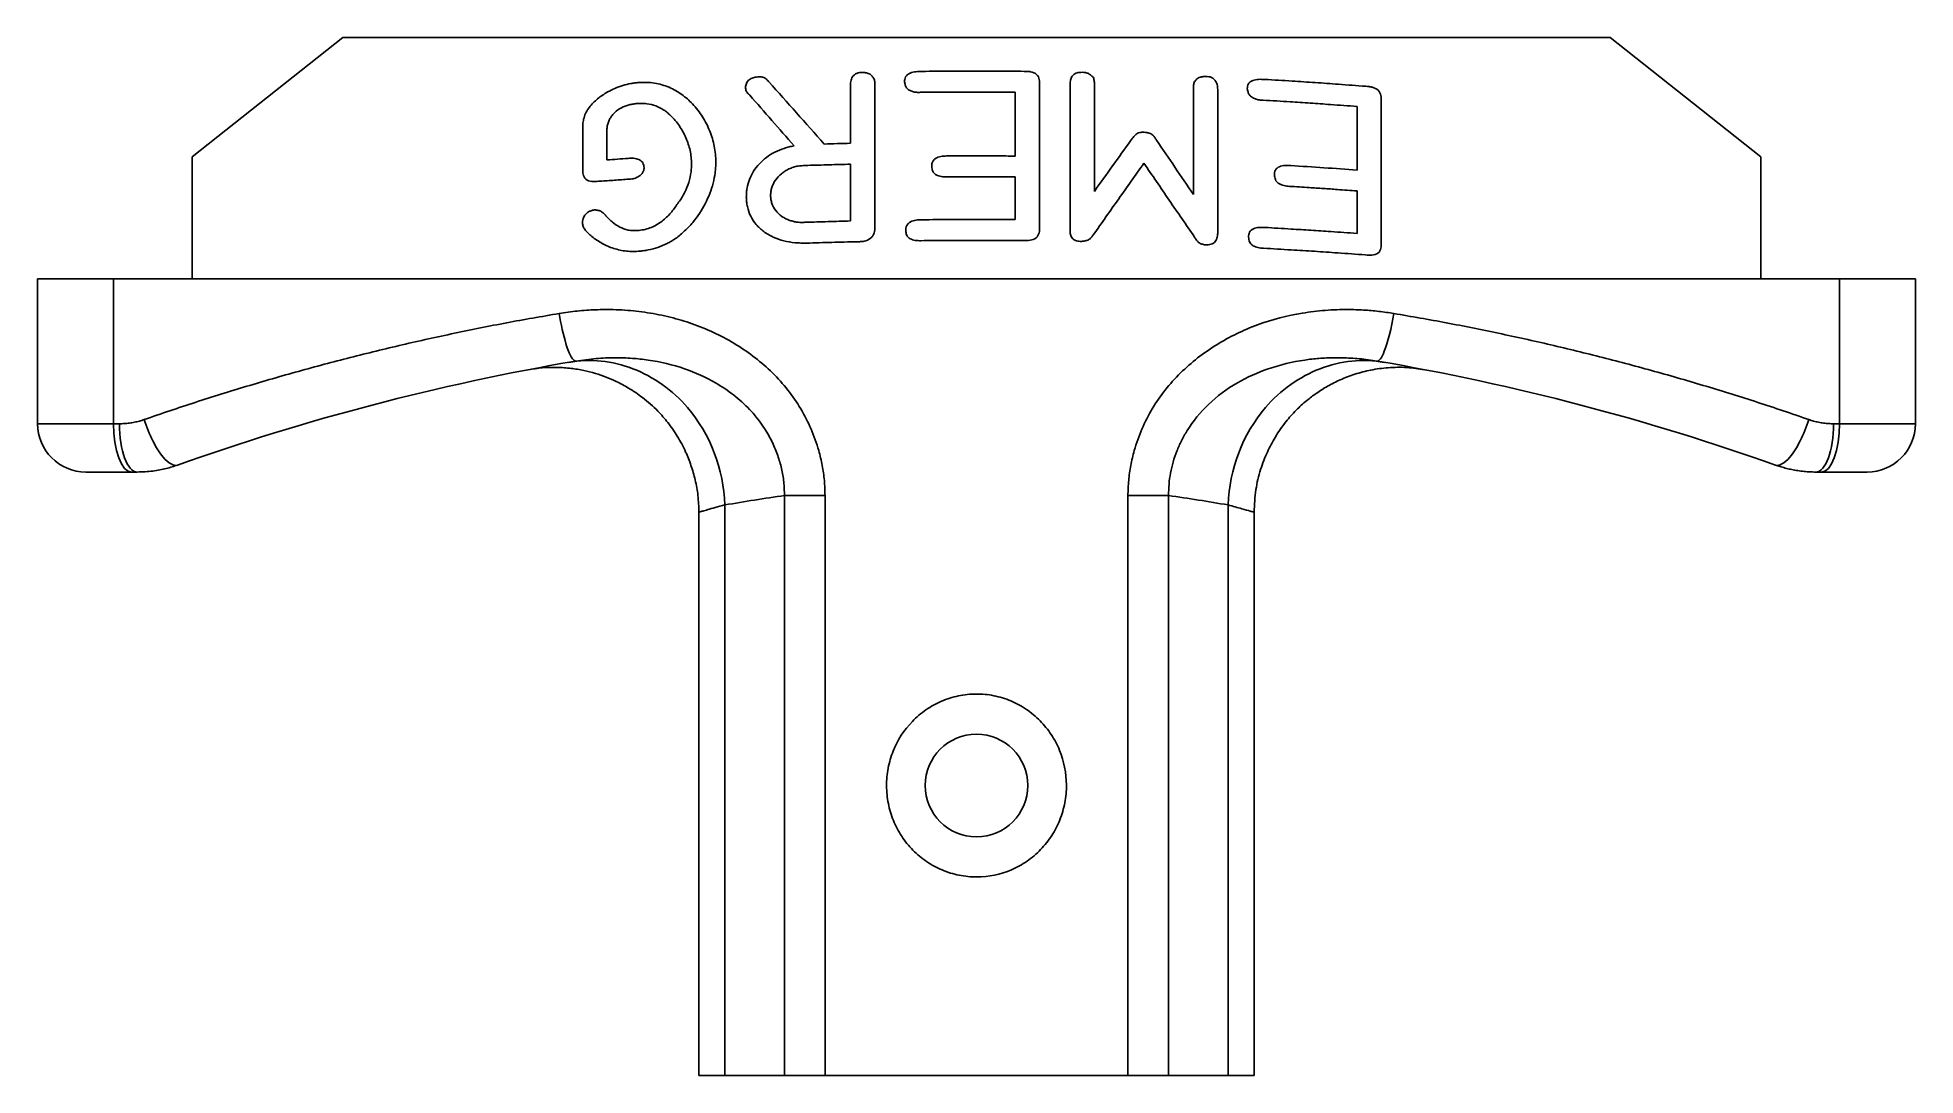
# Model space of a CAD drawing. Header units: inches. Extents: x -0.97 to 0.97, y 2.44 to 3.52.
import ezdxf

# ---------------------------------------------------------------- set-up
doc = ezdxf.new("R2010")
doc.units = ezdxf.units.IN
doc.header["$MEASUREMENT"] = 0

msp = doc.modelspace()

# ---------------------------------------------------------------- linework, layer by layer
at = {"color": 7, "linetype": 'Continuous', "lineweight": 25}
for p, q in [((-0.6562, 3.52), (-0.8125, 3.3965)), ((0.6562, 3.52), (-0.6562, 3.52)), ((0.8125, 3.3965), (0.6562, 3.52)), ((-0.1054, 3.4689), (-0.1054, 3.3241)), ((0.0652, 3.4705), (0.0653, 3.3236)), ((0.0969, 3.3205), (0.0969, 3.4723)), ((0.1221, 3.4706), (0.1221, 3.3607)), ((0.2247, 3.3574), (0.2246, 3.4666)), ((0.2498, 3.4649), (0.2499, 3.3184)), ((0.3942, 3.3827), (0.3942, 3.4486)), ((0.4191, 3.4539), (0.4193, 3.3076)), ((0.04, 3.3314), (0.04, 3.3756)), ((-0.9725, 3.27), (-0.9725, 3.12)), ((0.9725, 3.27), (-0.9725, 3.27)), ((-0.8937, 3.27), (-0.8937, 3.12)), ((0.8937, 3.12), (0.8937, 3.27)), ((0.9725, 3.12), (0.9725, 3.27)), ((-0.9725, 3.12), (-0.8877, 3.12)), ((0.8877, 3.12), (0.9725, 3.12)), ((-0.8752, 3.07), (-0.8693, 3.07)), ((0.8693, 3.07), (0.8752, 3.07)), ((-0.2606, 2.445), (-0.2606, 3.0359)), ((-0.1989, 2.445), (-0.1989, 3.0457)), ((-0.1569, 2.445), (-0.1569, 3.0457)), ((0.1569, 2.445), (0.1569, 3.0457)), ((0.1989, 3.0457), (0.1989, 2.445)), ((0.2606, 3.0359), (0.2606, 2.445)), ((-0.2875, 3.0284), (-0.2875, 2.445)), ((0.2875, 2.445), (0.2875, 3.0284)), ((0.2875, 2.445), (-0.2875, 2.445))]:
    msp.add_line(p, q, dxfattribs=at)
at = {"color": 7, "linetype": 'Continuous', "lineweight": 25, "flags": 128}
for points in [[(-0.8752, 3.07), (-0.8788, 3.071), (-0.8823, 3.0738), (-0.8855, 3.0784), (-0.8883, 3.0846), (-0.8906, 3.0922), (-0.8923, 3.1009), (-0.8934, 3.1102), (-0.8937, 3.12)], [(0.8937, 3.12), (0.8934, 3.1102), (0.8923, 3.1009), (0.8906, 3.0922), (0.8883, 3.0846), (0.8855, 3.0784), (0.8823, 3.0738), (0.8788, 3.071), (0.8752, 3.07)]]:
    msp.add_lwpolyline(points, dxfattribs=at)
at = {"color": 7, "linetype": 'Continuous', "lineweight": 25}
msp.add_circle((0, 2.7453), 0.0532, dxfattribs=at)
for centre, start, end in [((-0.9225, 3.12), 180, 270), ((0.9225, 3.12), 270, 0)]:
    msp.add_arc(centre, 0.05, start, end, dxfattribs=at)
for points, knots in [([(-0.1181, 3.4839), (-0.1191, 3.4839), (-0.1211, 3.4837), (-0.1241, 3.4831), (-0.1266, 3.4815), (-0.1291, 3.4787), (-0.1305, 3.4745), (-0.1306, 3.4711), (-0.1306, 3.4694)], [0, 0, 0, 0, 0.125401, 0.250485, 0.375452, 0.500728, 0.749431, 1, 1, 1, 1]), ([(-0.1057, 3.4762), (-0.1063, 3.4773), (-0.1075, 3.4794), (-0.11, 3.4823), (-0.1132, 3.4833), (-0.1159, 3.4837), (-0.1173, 3.4838), (-0.1181, 3.4839)], [0, 0, 0, 0, 0.250657, 0.499941, 0.749049, 0.846768, 1, 1, 1, 1]), ([(-0.0565, 3.485), (-0.0586, 3.4849), (-0.0628, 3.4848), (-0.068, 3.4837), (-0.0715, 3.4816), (-0.0736, 3.4794), (-0.0744, 3.4767), (-0.0745, 3.4749), (-0.0746, 3.474)], [0, 0, 0, 0, 0.249249, 0.498761, 0.623969, 0.748938, 0.874207, 1, 1, 1, 1]), ([(0.0492, 3.485), (0.0403, 3.4851), (0.0239, 3.4852), (-0.0012, 3.4853), (-0.0275, 3.4852), (-0.0463, 3.485), (-0.0565, 3.485)], [0, 0, 0, 0, 0.252679, 0.465411, 0.712478, 1, 1, 1, 1]), ([(0.0652, 3.4705), (0.0653, 3.4715), (0.0653, 3.4735), (0.065, 3.4774), (0.063, 3.4824), (0.0572, 3.4845), (0.0526, 3.485), (0.0503, 3.485), (0.0492, 3.485)], [0, 0, 0, 0, 0.125322, 0.25036, 0.499111, 0.747675, 0.87379, 1, 1, 1, 1]), ([(0.1094, 3.4841), (0.1085, 3.484), (0.1067, 3.4839), (0.1041, 3.4835), (0.1018, 3.4825), (0.0992, 3.4804), (0.0978, 3.4777), (0.0972, 3.4748), (0.097, 3.4733), (0.0969, 3.4723)], [0, 0, 0, 0, 0.12565, 0.251319, 0.374863, 0.50118, 0.749984, 0.849382, 1, 1, 1, 1]), ([(0.1212, 3.4785), (0.1204, 3.4792), (0.1189, 3.4808), (0.1162, 3.4828), (0.1128, 3.4838), (0.1105, 3.484), (0.1094, 3.4841)], [0, 0, 0, 0, 0.251281, 0.501162, 0.749483, 1, 1, 1, 1]), ([(-0.3496, 3.4734), (-0.351, 3.4733), (-0.3539, 3.473), (-0.3595, 3.4722), (-0.3692, 3.4697), (-0.3811, 3.4647), (-0.391, 3.458), (-0.3971, 3.4524), (-0.3997, 3.4494), (-0.401, 3.4478)], [0, 0, 0, 0, 0.071852, 0.143535, 0.287198, 0.571649, 0.786085, 0.892614, 1, 1, 1, 1]), ([(-0.2941, 3.4513), (-0.2959, 3.453), (-0.2993, 3.4565), (-0.3071, 3.4626), (-0.3181, 3.469), (-0.3308, 3.4727), (-0.3415, 3.4737), (-0.3469, 3.4735), (-0.3496, 3.4734)], [0, 0, 0, 0, 0.125684, 0.251398, 0.500569, 0.750606, 0.874827, 1, 1, 1, 1]), ([(-0.2265, 3.4794), (-0.2274, 3.4792), (-0.229, 3.479), (-0.2322, 3.4782), (-0.2358, 3.4764), (-0.2382, 3.4732), (-0.239, 3.4704), (-0.2392, 3.469), (-0.2393, 3.4684)], [0, 0, 0, 0, 0.150486, 0.249393, 0.499165, 0.749029, 0.892087, 1, 1, 1, 1]), ([(-0.2393, 3.4684), (-0.2393, 3.4677), (-0.2391, 3.4665), (-0.2385, 3.4646), (-0.2374, 3.4629), (-0.2365, 3.462), (-0.236, 3.4615)], [0, 0, 0, 0, 0.250746, 0.499068, 0.748607, 1, 1, 1, 1]), ([(-0.2148, 3.4739), (-0.2155, 3.4747), (-0.2169, 3.4763), (-0.2195, 3.4784), (-0.2229, 3.4793), (-0.2253, 3.4793), (-0.2265, 3.4794)], [0, 0, 0, 0, 0.250653, 0.499596, 0.748807, 1, 1, 1, 1]), ([(-0.1578, 3.4097), (-0.1673, 3.4205), (-0.1864, 3.442), (-0.2053, 3.4633), (-0.2148, 3.4739)], [0, 0, 0, 0, 0.501874, 1, 1, 1, 1]), ([(-0.1054, 3.4689), (-0.1054, 3.4701), (-0.1053, 3.4726), (-0.1055, 3.475), (-0.1057, 3.4762)], [0, 0, 0, 0, 0.500125, 1, 1, 1, 1]), ([(-0.0746, 3.474), (-0.0743, 3.4729), (-0.0739, 3.4708), (-0.0726, 3.4676), (-0.0697, 3.4654), (-0.0674, 3.4644), (-0.0663, 3.464)], [0, 0, 0, 0, 0.250382, 0.499317, 0.748712, 1, 1, 1, 1]), ([(-0.0663, 3.464), (-0.0649, 3.4637), (-0.0622, 3.4631), (-0.0594, 3.4632), (-0.058, 3.4633)], [0, 0, 0, 0, 0.500012, 1, 1, 1, 1]), ([(-0.058, 3.4633), (-0.0489, 3.4634), (-0.0326, 3.4635), (-0.0132, 3.4636), (0.0031, 3.4636), (0.0194, 3.4636), (0.0328, 3.4635), (0.04, 3.4635)], [0, 0, 0, 0, 0.277582, 0.500005, 0.59165, 0.778807, 1, 1, 1, 1]), ([(0.1221, 3.4706), (0.1221, 3.4719), (0.1222, 3.4745), (0.1215, 3.4772), (0.1212, 3.4785)], [0, 0, 0, 0, 0.500394, 1, 1, 1, 1]), ([(0.2259, 3.4744), (0.2254, 3.4732), (0.2246, 3.4706), (0.2246, 3.4679), (0.2246, 3.4666)], [0, 0, 0, 0, 0.500012, 1, 1, 1, 1]), ([(0.2375, 3.4798), (0.2364, 3.4797), (0.234, 3.4795), (0.2306, 3.4788), (0.2279, 3.4768), (0.2266, 3.4752), (0.2259, 3.4744)], [0, 0, 0, 0, 0.251207, 0.500767, 0.749116, 1, 1, 1, 1]), ([(0.2498, 3.4649), (0.2498, 3.4666), (0.2497, 3.47), (0.2483, 3.4743), (0.2459, 3.4771), (0.2435, 3.4788), (0.2405, 3.4796), (0.2385, 3.4797), (0.2375, 3.4798)], [0, 0, 0, 0, 0.250102, 0.49903, 0.62379, 0.748755, 0.874021, 1, 1, 1, 1]), ([(0.2985, 3.4766), (0.2964, 3.4767), (0.2922, 3.4769), (0.287, 3.4761), (0.2835, 3.4743), (0.2815, 3.4723), (0.2806, 3.4697), (0.2805, 3.4679), (0.2805, 3.467)], [0, 0, 0, 0, 0.250062, 0.497643, 0.623035, 0.748177, 0.873764, 1, 1, 1, 1]), ([(0.2805, 3.467), (0.2807, 3.4659), (0.2812, 3.4637), (0.2824, 3.4605), (0.2854, 3.458), (0.2876, 3.4569), (0.2888, 3.4564)], [0, 0, 0, 0, 0.250429, 0.499395, 0.748788, 1, 1, 1, 1]), ([(0.4032, 3.4695), (0.3938, 3.4702), (0.3763, 3.4715), (0.3509, 3.4734), (0.3255, 3.475), (0.308, 3.4761), (0.2985, 3.4766)], [0, 0, 0, 0, 0.271221, 0.5, 0.728988, 1, 1, 1, 1]), ([(0.4191, 3.4539), (0.4191, 3.4549), (0.4192, 3.4569), (0.4189, 3.4608), (0.4168, 3.466), (0.4111, 3.4685), (0.4066, 3.4692), (0.4043, 3.4694), (0.4032, 3.4695)], [0, 0, 0, 0, 0.125622, 0.251126, 0.499896, 0.748097, 0.874066, 1, 1, 1, 1]), ([(-0.401, 3.4478), (-0.4022, 3.4461), (-0.4045, 3.4427), (-0.4067, 3.437), (-0.4078, 3.4313), (-0.4078, 3.4275), (-0.4078, 3.4256)], [0, 0, 0, 0, 0.251209, 0.500046, 0.749649, 1, 1, 1, 1]), ([(-0.3796, 3.4362), (-0.3788, 3.4373), (-0.3774, 3.4394), (-0.3738, 3.4435), (-0.3679, 3.4474), (-0.3613, 3.4501), (-0.3557, 3.4512), (-0.3528, 3.4516), (-0.3514, 3.4517)], [0, 0, 0, 0, 0.1249362, 0.2492851, 0.499149, 0.7493555, 0.8743213, 1, 1, 1, 1]), ([(-0.3514, 3.4517), (-0.3498, 3.4518), (-0.3464, 3.4519), (-0.3399, 3.4515), (-0.332, 3.4495), (-0.3251, 3.4459), (-0.3202, 3.4423), (-0.318, 3.4403), (-0.3169, 3.4393)], [0, 0, 0, 0, 0.125676, 0.251392, 0.500717, 0.7506, 0.874963, 1, 1, 1, 1]), ([(-0.2699, 3.391), (-0.27, 3.3938), (-0.2702, 3.3993), (-0.2719, 3.4101), (-0.2758, 3.4233), (-0.2821, 3.4357), (-0.2885, 3.4449), (-0.2923, 3.4492), (-0.2941, 3.4513)], [0, 0, 0, 0, 0.125026, 0.250078, 0.500016, 0.749952, 0.874968, 1, 1, 1, 1]), ([(-0.236, 3.4615), (-0.2358, 3.4613), (-0.2353, 3.461), (-0.235, 3.4605), (-0.2348, 3.4603)], [0, 0, 0, 0, 0.50002, 1, 1, 1, 1]), ([(-0.2348, 3.4603), (-0.2272, 3.4516), (-0.212, 3.4342), (-0.1967, 3.4167), (-0.189, 3.4079)], [0, 0, 0, 0, 0.498465, 1, 1, 1, 1]), ([(0.2888, 3.4564), (0.2901, 3.456), (0.2928, 3.4552), (0.2956, 3.4552), (0.297, 3.4551)], [0, 0, 0, 0, 0.500012, 1, 1, 1, 1]), ([(0.297, 3.4551), (0.3063, 3.4546), (0.3225, 3.4536), (0.3456, 3.4521), (0.3688, 3.4505), (0.3849, 3.4493), (0.3942, 3.4486)], [0, 0, 0, 0, 0.285061, 0.500005, 0.714672, 1, 1, 1, 1]), ([(-0.3829, 3.4206), (-0.3829, 3.4219), (-0.3828, 3.4245), (-0.3825, 3.4285), (-0.3814, 3.4324), (-0.3802, 3.4349), (-0.3796, 3.4362)], [0, 0, 0, 0, 0.250222, 0.500252, 0.749914, 1, 1, 1, 1]), ([(-0.3169, 3.4393), (-0.3152, 3.4376), (-0.3119, 3.4341), (-0.3062, 3.4266), (-0.3006, 3.4163), (-0.2969, 3.4053), (-0.2954, 3.3961), (-0.2952, 3.3915), (-0.2951, 3.3892)], [0, 0, 0, 0, 0.125034, 0.250098, 0.500039, 0.750036, 0.875005, 1, 1, 1, 1]), ([(-0.189, 3.4079), (-0.1907, 3.4075), (-0.1941, 3.4068), (-0.2008, 3.4048), (-0.2121, 3.4003), (-0.2259, 3.3899), (-0.2346, 3.3761), (-0.2375, 3.3657), (-0.2383, 3.3597), (-0.2384, 3.3566), (-0.2384, 3.3551)], [0, 0, 0, 0, 0.06268, 0.12502, 0.249766, 0.499213, 0.748811, 0.873947, 0.936777, 1, 1, 1, 1]), ([(-0.1306, 3.4105), (-0.1352, 3.4103), (-0.1442, 3.4101), (-0.1533, 3.4099), (-0.1578, 3.4097)], [0, 0, 0, 0, 0.499966, 1, 1, 1, 1]), ([(0.1596, 3.4132), (0.1534, 3.4045), (0.1409, 3.387), (0.1284, 3.3695), (0.1221, 3.3607)], [0, 0, 0, 0, 0.498446, 1, 1, 1, 1]), ([(0.1737, 3.4219), (0.1729, 3.4219), (0.1714, 3.4219), (0.169, 3.4217), (0.1668, 3.421), (0.1644, 3.4192), (0.1621, 3.4166), (0.1604, 3.4143), (0.1596, 3.4132)], [0, 0, 0, 0, 0.1252084, 0.2504724, 0.3747414, 0.4996642, 0.7496725, 1, 1, 1, 1]), ([(0.1866, 3.4136), (0.1859, 3.4147), (0.1846, 3.4168), (0.1819, 3.4198), (0.1787, 3.4211), (0.176, 3.4216), (0.1746, 3.4218), (0.1737, 3.4219)], [0, 0, 0, 0, 0.2511275, 0.5006446, 0.7489669, 0.8467647, 1, 1, 1, 1]), ([(0.2247, 3.3574), (0.2183, 3.3668), (0.2056, 3.3856), (0.1929, 3.4043), (0.1866, 3.4136)], [0, 0, 0, 0, 0.5016103, 1, 1, 1, 1]), ([(-0.8125, 3.3965), (-0.8125, 3.3756), (-0.8125, 3.3334), (-0.8125, 3.2913), (-0.8125, 3.27)], [0, 0, 0, 0, 0.4958017, 1, 1, 1, 1]), ([(-0.4079, 3.3845), (-0.4079, 3.3835), (-0.4079, 3.3815), (-0.4075, 3.3776), (-0.4054, 3.3727), (-0.3997, 3.3709), (-0.3951, 3.3708), (-0.3928, 3.371), (-0.3916, 3.3711)], [0, 0, 0, 0, 0.124674, 0.248624, 0.497531, 0.746577, 0.873243, 1, 1, 1, 1]), ([(-0.3496, 3.3938), (-0.3505, 3.394), (-0.3523, 3.3945), (-0.3551, 3.3951), (-0.358, 3.3951), (-0.3599, 3.3949), (-0.3608, 3.3948)], [0, 0, 0, 0, 0.250255, 0.500095, 0.749786, 1, 1, 1, 1]), ([(-0.3521, 3.3749), (-0.3511, 3.3755), (-0.349, 3.3767), (-0.3462, 3.3789), (-0.3447, 3.382), (-0.3444, 3.3841), (-0.3442, 3.3852)], [0, 0, 0, 0, 0.248159, 0.496523, 0.747144, 1, 1, 1, 1]), ([(-0.3442, 3.3852), (-0.3443, 3.386), (-0.3446, 3.3877), (-0.3455, 3.3902), (-0.3473, 3.3922), (-0.3489, 3.3933), (-0.3496, 3.3938)], [0, 0, 0, 0, 0.2508602, 0.5005127, 0.7499483, 1, 1, 1, 1]), ([(-0.3118, 3.3117), (-0.3101, 3.313), (-0.3068, 3.3155), (-0.3007, 3.321), (-0.2909, 3.3312), (-0.2802, 3.3477), (-0.2733, 3.3655), (-0.2708, 3.3782), (-0.2701, 3.3855), (-0.27, 3.3892), (-0.2699, 3.391)], [0, 0, 0, 0, 0.062918, 0.125609, 0.251256, 0.500482, 0.750472, 0.874821, 0.937222, 1, 1, 1, 1]), ([(-0.2951, 3.3892), (-0.2952, 3.3873), (-0.2953, 3.3837), (-0.2962, 3.3763), (-0.2986, 3.3672), (-0.3026, 3.3584), (-0.3066, 3.3517), (-0.3091, 3.3486), (-0.3103, 3.347)], [0, 0, 0, 0, 0.125079, 0.250177, 0.500079, 0.750047, 0.875015, 1, 1, 1, 1]), ([(-0.1746, 3.3876), (-0.1763, 3.3875), (-0.1797, 3.3874), (-0.1847, 3.387), (-0.1897, 3.3858), (-0.1927, 3.3845), (-0.1943, 3.3839)], [0, 0, 0, 0, 0.251344, 0.502471, 0.751248, 1, 1, 1, 1]), ([(-0.1306, 3.3888), (-0.138, 3.3886), (-0.1526, 3.3882), (-0.1673, 3.3878), (-0.1746, 3.3876)], [0, 0, 0, 0, 0.499942, 1, 1, 1, 1]), ([(-0.0294, 3.3974), (-0.0314, 3.3973), (-0.0355, 3.3972), (-0.0405, 3.396), (-0.0437, 3.3939), (-0.0455, 3.3917), (-0.0462, 3.3891), (-0.0463, 3.3874), (-0.0463, 3.3865)], [0, 0, 0, 0, 0.25045, 0.499211, 0.62408, 0.749078, 0.874148, 1, 1, 1, 1]), ([(-0.0463, 3.3865), (-0.0462, 3.3857), (-0.0461, 3.3841), (-0.0455, 3.3816), (-0.0441, 3.3794), (-0.0411, 3.3772), (-0.0364, 3.3758), (-0.0326, 3.3757), (-0.0306, 3.3757)], [0, 0, 0, 0, 0.1253197, 0.250709, 0.3730725, 0.5009608, 0.7502475, 1, 1, 1, 1]), ([(0.04, 3.3973), (0.0335, 3.3973), (0.0219, 3.3974), (0.0086, 3.3974), (-0.008, 3.3974), (-0.0196, 3.3974), (-0.0294, 3.3974)], [0, 0, 0, 0, 0.28196, 0.500001, 0.576135, 1, 1, 1, 1]), ([(0.1209, 3.3155), (0.1297, 3.328), (0.1472, 3.3528), (0.1647, 3.3776), (0.1734, 3.3899)], [0, 0, 0, 0, 0.5021895, 1, 1, 1, 1]), ([(0.1734, 3.3899), (0.1821, 3.3772), (0.1996, 3.3516), (0.2171, 3.326), (0.2259, 3.3132)], [0, 0, 0, 0, 0.497824, 1, 1, 1, 1]), ([(0.3254, 3.3874), (0.3234, 3.3875), (0.3194, 3.3877), (0.3144, 3.3868), (0.3112, 3.3849), (0.3094, 3.3829), (0.3087, 3.3803), (0.3087, 3.3786), (0.3086, 3.3778)], [0, 0, 0, 0, 0.250443, 0.49922, 0.624083, 0.749078, 0.874149, 1, 1, 1, 1]), ([(0.3942, 3.3827), (0.3828, 3.3836), (0.3598, 3.3852), (0.3369, 3.3867), (0.3254, 3.3874)], [0, 0, 0, 0, 0.5, 1, 1, 1, 1]), ([(0.8125, 3.27), (0.8125, 3.2913), (0.8125, 3.3334), (0.8125, 3.3756), (0.8125, 3.3965)], [0, 0, 0, 0, 0.504198, 1, 1, 1, 1]), ([(-0.3916, 3.3711), (-0.3867, 3.3714), (-0.3768, 3.3721), (-0.367, 3.3728), (-0.3621, 3.3732)], [0, 0, 0, 0, 0.500096, 1, 1, 1, 1]), ([(-0.3621, 3.3732), (-0.3604, 3.3732), (-0.3578, 3.3733), (-0.3545, 3.3741), (-0.3529, 3.3746), (-0.3521, 3.3749)], [0, 0, 0, 0, 0.500777, 0.750393, 1, 1, 1, 1]), ([(-0.1943, 3.3839), (-0.1957, 3.3831), (-0.1984, 3.3817), (-0.2035, 3.3781), (-0.2086, 3.3725), (-0.2118, 3.366), (-0.213, 3.3606), (-0.2132, 3.3578), (-0.2133, 3.3564)], [0, 0, 0, 0, 0.125164, 0.249588, 0.499504, 0.749543, 0.874284, 1, 1, 1, 1]), ([(-0.0306, 3.3757), (-0.0247, 3.3757), (-0.0145, 3.3758), (0.0013, 3.3758), (0.0189, 3.3758), (0.0323, 3.3757), (0.04, 3.3756)], [0, 0, 0, 0, 0.252947, 0.433606, 0.670836, 1, 1, 1, 1]), ([(0.3086, 3.3778), (0.3087, 3.3769), (0.3089, 3.3753), (0.3094, 3.3728), (0.3109, 3.3705), (0.3138, 3.3681), (0.3185, 3.3664), (0.3223, 3.3661), (0.3242, 3.3659)], [0, 0, 0, 0, 0.125797, 0.251626, 0.374018, 0.502079, 0.751133, 1, 1, 1, 1]), ([(0.3242, 3.3659), (0.331, 3.3655), (0.3427, 3.3647), (0.3592, 3.3637), (0.3758, 3.3625), (0.3874, 3.3616), (0.3942, 3.3612)], [0, 0, 0, 0, 0.292172, 0.5, 0.707593, 1, 1, 1, 1]), ([(-0.3103, 3.347), (-0.3114, 3.3453), (-0.3137, 3.342), (-0.3189, 3.3357), (-0.3266, 3.3285), (-0.3362, 3.3233), (-0.3446, 3.3208), (-0.349, 3.3203), (-0.3512, 3.3201)], [0, 0, 0, 0, 0.125374, 0.250736, 0.499188, 0.748441, 0.873206, 1, 1, 1, 1]), ([(-0.2384, 3.3551), (-0.2383, 3.3534), (-0.2382, 3.35), (-0.2371, 3.3432), (-0.2343, 3.335), (-0.2285, 3.3262), (-0.2205, 3.3188), (-0.2107, 3.313), (-0.1997, 3.3092), (-0.1899, 3.3076), (-0.1819, 3.3071), (-0.1779, 3.3071), (-0.1759, 3.3071)], [0, 0, 0, 0, 0.062561, 0.12483, 0.249924, 0.374042, 0.499517, 0.624277, 0.749287, 0.874676, 0.93723, 1, 1, 1, 1]), ([(-0.2133, 3.3564), (-0.2132, 3.3551), (-0.213, 3.3523), (-0.2117, 3.3469), (-0.2082, 3.3406), (-0.2029, 3.3355), (-0.1977, 3.3323), (-0.1948, 3.3311), (-0.1933, 3.3306)], [0, 0, 0, 0, 0.125351, 0.250219, 0.499842, 0.749682, 0.874203, 1, 1, 1, 1]), ([(-0.3957, 3.3416), (-0.3964, 3.3414), (-0.3981, 3.341), (-0.4014, 3.3399), (-0.4051, 3.3372), (-0.4071, 3.3338), (-0.4078, 3.3309), (-0.4081, 3.3294), (-0.4082, 3.3285)], [0, 0, 0, 0, 0.099777, 0.248857, 0.498401, 0.748834, 0.848776, 1, 1, 1, 1]), ([(-0.4082, 3.3285), (-0.4081, 3.3276), (-0.4079, 3.3263), (-0.4073, 3.3236), (-0.4056, 3.3208), (-0.4027, 3.3178), (-0.4006, 3.3158), (-0.3996, 3.3149)], [0, 0, 0, 0, 0.153635, 0.250986, 0.499779, 0.749899, 1, 1, 1, 1]), ([(-0.3832, 3.3347), (-0.384, 3.3356), (-0.3855, 3.3374), (-0.3882, 3.3398), (-0.3919, 3.3411), (-0.3944, 3.3414), (-0.3957, 3.3416)], [0, 0, 0, 0, 0.251125, 0.50006, 0.749923, 1, 1, 1, 1]), ([(-0.3512, 3.3201), (-0.3528, 3.3201), (-0.356, 3.32), (-0.3624, 3.3207), (-0.3698, 3.3235), (-0.3759, 3.3277), (-0.3802, 3.3316), (-0.3822, 3.3337), (-0.3832, 3.3347)], [0, 0, 0, 0, 0.124842, 0.249173, 0.498835, 0.749374, 0.874528, 1, 1, 1, 1]), ([(-0.1933, 3.3306), (-0.192, 3.3302), (-0.1894, 3.3294), (-0.1853, 3.3286), (-0.181, 3.3285), (-0.1782, 3.3286), (-0.1768, 3.3287)], [0, 0, 0, 0, 0.250616, 0.50081, 0.75041, 1, 1, 1, 1]), ([(-0.1768, 3.3287), (-0.1691, 3.3289), (-0.1537, 3.3294), (-0.1383, 3.3298), (-0.1306, 3.33)], [0, 0, 0, 0, 0.500059, 1, 1, 1, 1]), ([(-0.0565, 3.3313), (-0.0585, 3.3312), (-0.0625, 3.3311), (-0.0675, 3.3298), (-0.0707, 3.3275), (-0.0724, 3.3253), (-0.0732, 3.3227), (-0.0733, 3.321), (-0.0733, 3.3201)], [0, 0, 0, 0, 0.248474, 0.497542, 0.623156, 0.748543, 0.8738, 1, 1, 1, 1]), ([(0.04, 3.3314), (0.0327, 3.3315), (0.0194, 3.3316), (-0.0027, 3.3316), (-0.0276, 3.3315), (-0.0464, 3.3314), (-0.0565, 3.3313)], [0, 0, 0, 0, 0.225669, 0.41467, 0.687712, 1, 1, 1, 1]), ([(-0.3996, 3.3149), (-0.398, 3.3136), (-0.3947, 3.311), (-0.3875, 3.3064), (-0.3776, 3.3017), (-0.3665, 3.2991), (-0.3573, 3.2983), (-0.3526, 3.2985), (-0.3503, 3.2986)], [0, 0, 0, 0, 0.125563, 0.251151, 0.500001, 0.749824, 0.874654, 1, 1, 1, 1]), ([(-0.3503, 3.2986), (-0.3486, 3.2987), (-0.3452, 3.299), (-0.3384, 3.3003), (-0.33, 3.3025), (-0.322, 3.3058), (-0.316, 3.309), (-0.3132, 3.3108), (-0.3118, 3.3117)], [0, 0, 0, 0, 0.124982, 0.249992, 0.500004, 0.749955, 0.874971, 1, 1, 1, 1]), ([(-0.1759, 3.3071), (-0.1672, 3.3074), (-0.1499, 3.3079), (-0.1326, 3.3083), (-0.1239, 3.3085)], [0, 0, 0, 0, 0.5, 1, 1, 1, 1]), ([(-0.1239, 3.3085), (-0.1227, 3.3085), (-0.1202, 3.3086), (-0.1152, 3.3091), (-0.1104, 3.3111), (-0.1072, 3.3145), (-0.1058, 3.3176), (-0.1053, 3.3208), (-0.1053, 3.323), (-0.1054, 3.3241)], [0, 0, 0, 0, 0.124874, 0.2494117, 0.4984614, 0.6211107, 0.7491442, 0.8741644, 1, 1, 1, 1]), ([(-0.0733, 3.3201), (-0.0732, 3.3193), (-0.073, 3.3177), (-0.0725, 3.3153), (-0.071, 3.3131), (-0.0681, 3.311), (-0.0634, 3.3097), (-0.0596, 3.3096), (-0.0577, 3.3096)], [0, 0, 0, 0, 0.125128, 0.250336, 0.372543, 0.500482, 0.74984, 1, 1, 1, 1]), ([(-0.0577, 3.3096), (-0.048, 3.3097), (-0.0303, 3.3099), (-0.0111, 3.3099), (0.0059, 3.3099), (0.0236, 3.3099), (0.0398, 3.3098), (0.0485, 3.3097)], [0, 0, 0, 0, 0.274225, 0.5, 0.543189, 0.752561, 1, 1, 1, 1]), ([(0.0485, 3.3097), (0.0497, 3.3097), (0.052, 3.3097), (0.0566, 3.31), (0.0624, 3.3118), (0.0648, 3.3167), (0.0653, 3.3206), (0.0653, 3.3226), (0.0653, 3.3236)], [0, 0, 0, 0, 0.125595, 0.251072, 0.499792, 0.748039, 0.874007, 1, 1, 1, 1]), ([(0.0969, 3.3205), (0.0969, 3.3198), (0.0969, 3.3183), (0.0972, 3.3153), (0.0987, 3.3125), (0.1012, 3.3103), (0.1036, 3.3093), (0.1061, 3.309), (0.1079, 3.3089), (0.1087, 3.3088)], [0, 0, 0, 0, 0.1253737, 0.2506363, 0.4999935, 0.6265017, 0.7501874, 0.8750516, 1, 1, 1, 1]), ([(0.1087, 3.3088), (0.11, 3.309), (0.1125, 3.3094), (0.1162, 3.3104), (0.119, 3.3127), (0.1203, 3.3146), (0.1209, 3.3155)], [0, 0, 0, 0, 0.25111, 0.500407, 0.74894, 1, 1, 1, 1]), ([(0.2259, 3.3132), (0.2264, 3.3122), (0.2276, 3.3103), (0.2299, 3.3076), (0.2333, 3.306), (0.2358, 3.3055), (0.237, 3.3053)], [0, 0, 0, 0, 0.250419, 0.498233, 0.747953, 1, 1, 1, 1]), ([(0.237, 3.3053), (0.238, 3.3053), (0.2399, 3.3053), (0.2429, 3.3057), (0.2454, 3.3069), (0.2481, 3.3093), (0.2497, 3.3134), (0.2498, 3.3167), (0.2499, 3.3184)], [0, 0, 0, 0, 0.125446, 0.250878, 0.375872, 0.501111, 0.749859, 1, 1, 1, 1]), ([(0.2985, 3.3233), (0.2965, 3.3234), (0.2925, 3.3235), (0.2876, 3.3225), (0.2844, 3.3205), (0.2826, 3.3184), (0.2819, 3.3159), (0.2818, 3.3141), (0.2818, 3.3132)], [0, 0, 0, 0, 0.2489793, 0.4980581, 0.6233733, 0.7485894, 0.8737738, 1, 1, 1, 1]), ([(0.2818, 3.3132), (0.2819, 3.3124), (0.282, 3.3108), (0.2826, 3.3084), (0.2841, 3.3061), (0.287, 3.3038), (0.2917, 3.3022), (0.2954, 3.3019), (0.2973, 3.3018)], [0, 0, 0, 0, 0.1256797, 0.2514223, 0.3736351, 0.5017433, 0.7508496, 1, 1, 1, 1]), ([(0.3943, 3.3171), (0.3852, 3.3178), (0.3692, 3.3189), (0.3464, 3.3204), (0.3236, 3.3218), (0.3077, 3.3228), (0.2985, 3.3233)], [0, 0, 0, 0, 0.285292, 0.5, 0.71496, 1, 1, 1, 1]), ([(0.4027, 3.2949), (0.4039, 3.2948), (0.4062, 3.2946), (0.4107, 3.2947), (0.4165, 3.296), (0.4188, 3.3008), (0.4193, 3.3047), (0.4193, 3.3066), (0.4193, 3.3076)], [0, 0, 0, 0, 0.125786, 0.251582, 0.500205, 0.748252, 0.874141, 1, 1, 1, 1]), ([(0.2973, 3.3018), (0.3069, 3.3012), (0.3245, 3.3002), (0.3501, 3.2986), (0.3757, 3.2969), (0.3932, 3.2956), (0.4027, 3.2949)], [0, 0, 0, 0, 0.270995, 0.5, 0.728814, 1, 1, 1, 1]), ([(-0.862, 3.1243), (-0.8532, 3.1274), (-0.8357, 3.1334), (-0.8092, 3.1422), (-0.7826, 3.1506), (-0.7559, 3.1588), (-0.7292, 3.1667), (-0.7024, 3.1743), (-0.6756, 3.1816), (-0.6487, 3.1886), (-0.6218, 3.1953), (-0.5948, 3.2018), (-0.5678, 3.2079), (-0.5408, 3.2137), (-0.5137, 3.2193), (-0.4866, 3.2246), (-0.4595, 3.2295), (-0.4414, 3.2326), (-0.4323, 3.2342)], [0, 0, 0, 0, 0.064404, 0.128528, 0.192379, 0.255961, 0.319279, 0.38234, 0.445149, 0.50771, 0.57003, 0.632115, 0.69397, 0.7556, 0.817013, 0.878213, 0.939207, 1, 1, 1, 1]), ([(-0.4323, 3.2342), (-0.4292, 3.2347), (-0.4229, 3.2357), (-0.4135, 3.2368), (-0.404, 3.2376), (-0.3946, 3.2381), (-0.3803, 3.2384), (-0.3613, 3.2378), (-0.3376, 3.2349), (-0.3143, 3.23), (-0.284, 3.2205), (-0.248, 3.2034), (-0.2163, 3.1789), (-0.1951, 3.1553), (-0.1816, 3.1357), (-0.1709, 3.1146), (-0.1638, 3.0948), (-0.1596, 3.0769), (-0.1573, 3.0613), (-0.157, 3.0509), (-0.1569, 3.0457)], [0, 0, 0, 0, 0.025463, 0.050783, 0.075985, 0.101093, 0.126132, 0.189601, 0.252129, 0.315514, 0.378112, 0.503464, 0.628229, 0.691041, 0.752735, 0.814786, 0.87658, 0.918138, 0.959161, 1, 1, 1, 1]), ([(-0.415, 3.1849), (-0.4163, 3.1846), (-0.4196, 3.1877), (-0.4262, 3.2042), (-0.4305, 3.2229), (-0.4323, 3.2342)], [0, 0, 0, 0, 0.285714, 0.571429, 1, 1, 1, 1]), ([(0.1569, 3.0457), (0.1569, 3.0483), (0.157, 3.0535), (0.1576, 3.0613), (0.1585, 3.0691), (0.1597, 3.0768), (0.1614, 3.0846), (0.1647, 3.0973), (0.1709, 3.1147), (0.1816, 3.1358), (0.1951, 3.1553), (0.211, 3.1729), (0.2289, 3.1886), (0.2549, 3.2066), (0.2909, 3.2241), (0.3295, 3.2339), (0.3612, 3.2378), (0.3823, 3.2385), (0.4009, 3.2379), (0.4167, 3.2365), (0.4271, 3.235), (0.4323, 3.2342)], [0, 0, 0, 0, 0.020422, 0.040855, 0.061341, 0.081927, 0.102656, 0.123569, 0.185433, 0.247466, 0.308943, 0.371623, 0.433501, 0.496732, 0.620033, 0.747534, 0.810137, 0.873699, 0.915623, 0.957685, 1, 1, 1, 1]), ([(0.415, 3.1849), (0.417, 3.1845), (0.4232, 3.1931), (0.4299, 3.2191), (0.4323, 3.2342)], [0, 0, 0, 0, 0.428571, 1, 1, 1, 1]), ([(0.4323, 3.2342), (0.4414, 3.2326), (0.4595, 3.2295), (0.4866, 3.2246), (0.5137, 3.2193), (0.5408, 3.2137), (0.5678, 3.2079), (0.5948, 3.2018), (0.6218, 3.1953), (0.6487, 3.1886), (0.6756, 3.1816), (0.7024, 3.1743), (0.7292, 3.1667), (0.7559, 3.1588), (0.7826, 3.1506), (0.8092, 3.1422), (0.8357, 3.1334), (0.8532, 3.1274), (0.862, 3.1243)], [0, 0, 0, 0, 0.060793, 0.121787, 0.182987, 0.2444, 0.30603, 0.367885, 0.42997, 0.49229, 0.554851, 0.61766, 0.680721, 0.744039, 0.807621, 0.871472, 0.935596, 1, 1, 1, 1]), ([(-0.464, 3.1759), (-0.4593, 3.1767), (-0.4498, 3.1783), (-0.4349, 3.1786), (-0.4204, 3.1776), (-0.4071, 3.1754), (-0.395, 3.1723), (-0.3837, 3.1685), (-0.3722, 3.1636), (-0.3594, 3.1567), (-0.3447, 3.1467), (-0.331, 3.1346), (-0.3192, 3.121), (-0.3094, 3.1069), (-0.3015, 3.092), (-0.2954, 3.0767), (-0.2911, 3.0616), (-0.2881, 3.0454), (-0.2877, 3.0341), (-0.2875, 3.0284)], [0, 0, 0, 0, 0.062004, 0.126029, 0.184031, 0.236383, 0.283455, 0.327107, 0.369512, 0.423856, 0.490115, 0.568222, 0.626896, 0.690882, 0.760203, 0.815699, 0.874164, 0.935586, 1, 1, 1, 1]), ([(-0.2606, 3.0359), (-0.2617, 3.0727), (-0.2853, 3.1339), (-0.3543, 3.1828), (-0.4002, 3.1875), (-0.4222, 3.1836)], [0, 0, 0, 0, 0.428571, 0.714286, 1, 1, 1, 1]), ([(-0.1989, 3.0457), (-0.199, 3.048), (-0.199, 3.0527), (-0.1996, 3.0597), (-0.2005, 3.0666), (-0.2019, 3.0736), (-0.2037, 3.0804), (-0.2058, 3.0872), (-0.2084, 3.0939), (-0.216, 3.111), (-0.2342, 3.1371), (-0.2669, 3.1622), (-0.3032, 3.1785), (-0.3327, 3.1854), (-0.357, 3.188), (-0.375, 3.1886), (-0.3946, 3.1878), (-0.408, 3.1859), (-0.415, 3.1849)], [0, 0, 0, 0, 0.023428, 0.046864, 0.070344, 0.093902, 0.117569, 0.141376, 0.165351, 0.189522, 0.329582, 0.481386, 0.602607, 0.73686, 0.794156, 0.857081, 0.92568, 1, 1, 1, 1]), ([(0.415, 3.1849), (0.4119, 3.1854), (0.4058, 3.1863), (0.3966, 3.1874), (0.3877, 3.188), (0.3791, 3.1884), (0.3707, 3.1884), (0.3626, 3.1882), (0.3548, 3.1877), (0.3473, 3.187), (0.3296, 3.1847), (0.3031, 3.1784), (0.269, 3.1631), (0.2399, 3.1417), (0.2218, 3.1197), (0.2122, 3.1025), (0.2073, 3.0916), (0.2035, 3.0804), (0.2008, 3.069), (0.1992, 3.0574), (0.199, 3.0496), (0.1989, 3.0457)], [0, 0, 0, 0, 0.0332711, 0.0655319, 0.0967874, 0.1270421, 0.1562997, 0.1845639, 0.2118384, 0.2381273, 0.2634347, 0.3981438, 0.5183823, 0.6455293, 0.7626059, 0.8031344, 0.8431047, 0.8826401, 0.9218711, 0.9609395, 1, 1, 1, 1]), ([(0.4222, 3.1836), (0.4002, 3.1875), (0.3543, 3.1828), (0.2853, 3.1339), (0.2617, 3.0727), (0.2606, 3.0359)], [0, 0, 0, 0, 0.285714, 0.571429, 1, 1, 1, 1]), ([(0.2875, 3.0284), (0.2879, 3.0362), (0.2886, 3.0512), (0.2937, 3.0721), (0.3006, 3.0902), (0.3094, 3.1068), (0.3194, 3.1213), (0.3306, 3.1339), (0.3413, 3.1436), (0.3522, 3.1519), (0.3638, 3.1592), (0.3771, 3.1659), (0.3921, 3.1717), (0.4088, 3.176), (0.4269, 3.1784), (0.4457, 3.1788), (0.4579, 3.1769), (0.4639, 3.1759)], [0, 0, 0, 0, 0.088106, 0.1683538, 0.2407567, 0.3052686, 0.3789578, 0.4386351, 0.4940242, 0.5409795, 0.5926984, 0.6492524, 0.7107059, 0.7771551, 0.8487522, 0.9256571, 1, 1, 1, 1]), ([(-0.8877, 3.12), (-0.886, 3.12), (-0.8825, 3.1201), (-0.8773, 3.1206), (-0.8721, 3.1215), (-0.867, 3.1227), (-0.8637, 3.1238), (-0.862, 3.1243)], [0, 0, 0, 0, 0.201893, 0.402045, 0.601246, 0.800296, 1, 1, 1, 1]), ([(-0.8275, 3.0772), (-0.8313, 3.0759), (-0.8403, 3.0808), (-0.8535, 3.1015), (-0.8597, 3.1167), (-0.862, 3.1243)], [0, 0, 0, 0, 0.428571, 0.714286, 1, 1, 1, 1]), ([(0.862, 3.1243), (0.8597, 3.1167), (0.8535, 3.1015), (0.8403, 3.0808), (0.8313, 3.0759), (0.8275, 3.0772)], [0, 0, 0, 0, 0.285714, 0.571429, 1, 1, 1, 1]), ([(0.862, 3.1243), (0.8637, 3.1238), (0.867, 3.1227), (0.8721, 3.1215), (0.8773, 3.1206), (0.8825, 3.1201), (0.886, 3.12), (0.8877, 3.12)], [0, 0, 0, 0, 0.199704, 0.398754, 0.597955, 0.798107, 1, 1, 1, 1]), ([(-0.8275, 3.0772), (-0.8293, 3.0766), (-0.8332, 3.0753), (-0.8394, 3.0736), (-0.8461, 3.0721), (-0.8534, 3.0709), (-0.8612, 3.0702), (-0.8666, 3.0701), (-0.8693, 3.07)], [0, 0, 0, 0, 0.138666, 0.28853, 0.449594, 0.62186, 0.805328, 1, 1, 1, 1]), ([(0.8693, 3.07), (0.867, 3.07), (0.8623, 3.0701), (0.8555, 3.0707), (0.8491, 3.0716), (0.8431, 3.0727), (0.8376, 3.0741), (0.8324, 3.0756), (0.829, 3.0767), (0.8275, 3.0772)], [0, 0, 0, 0, 0.167549, 0.326867, 0.477953, 0.620808, 0.755434, 0.881831, 1, 1, 1, 1]), ([(-0.9225, 3.07), (-0.9225, 3.07), (-0.918, 3.07), (-0.9011, 3.07), (-0.8892, 3.07), (-0.8752, 3.07)], [0, 0, 0, 0, 0.5, 0.5, 1, 1, 1, 1]), ([(0.8752, 3.07), (0.8892, 3.07), (0.9011, 3.07), (0.918, 3.07), (0.9225, 3.07), (0.9225, 3.07)], [0, 0, 0, 0, 0.5, 0.5, 1, 1, 1, 1]), ([(-0.1989, 3.0457), (-0.2092, 3.0442), (-0.2298, 3.0411), (-0.2503, 3.0376), (-0.2606, 3.0359)], [0, 0, 0, 0, 0.500439, 1, 1, 1, 1]), ([(-0.1569, 3.0457), (-0.1658, 3.0457), (-0.1745, 3.0457), (-0.1892, 3.0457), (-0.1952, 3.0457), (-0.1989, 3.0457)], [0, 0, 0, 0, 0.5, 0.5, 1, 1, 1, 1]), ([(0.1989, 3.0457), (0.1952, 3.0457), (0.1892, 3.0457), (0.1745, 3.0457), (0.1658, 3.0457), (0.1569, 3.0457)], [0, 0, 0, 0, 0.5, 0.5, 1, 1, 1, 1]), ([(0.2606, 3.0359), (0.2503, 3.0376), (0.2298, 3.0411), (0.2092, 3.0442), (0.1989, 3.0457)], [0, 0, 0, 0, 0.499561, 1, 1, 1, 1]), ([(0.0664, 2.679), (0.0707, 2.6835), (0.0746, 2.6883), (0.0812, 2.6986), (0.0841, 2.7041), (0.0886, 2.7155), (0.0903, 2.7214), (0.0926, 2.7335), (0.0932, 2.7397), (0.0931, 2.7581), (0.0906, 2.7704), (0.0837, 2.7874), (0.0808, 2.7929), (0.074, 2.8032), (0.0701, 2.808), (0.0615, 2.8167), (0.0567, 2.8207), (0.0466, 2.8276), (0.0412, 2.8305), (0.0299, 2.8353), (0.0239, 2.8371), (0.0119, 2.8395), (0.0058, 2.8401), (-0.0066, 2.84), (-0.0127, 2.8394), (-0.0247, 2.8369), (-0.0307, 2.835), (-0.0419, 2.8301), (-0.0473, 2.8272), (-0.0574, 2.8202), (-0.0622, 2.8161), (-0.0749, 2.8029), (-0.0818, 2.7923), (-0.0886, 2.7753), (-0.0903, 2.7693), (-0.0926, 2.7572), (-0.0932, 2.7511), (-0.0931, 2.7388), (-0.0925, 2.7326), (-0.0901, 2.7206), (-0.0883, 2.7147), (-0.0837, 2.7033), (-0.0808, 2.6978), (-0.0741, 2.6876), (-0.0702, 2.6828), (-0.0615, 2.674), (-0.0568, 2.6701), (-0.0467, 2.6632), (-0.0412, 2.6602), (-0.0299, 2.6554), (-0.024, 2.6536), (-0.012, 2.6512), (-0.0058, 2.6506), (0.0126, 2.6507), (0.025, 2.6533), (0.0418, 2.6605), (0.0473, 2.6635), (0.0574, 2.6705), (0.0621, 2.6745), (0.0664, 2.679)], [0, 0, 0, 0, 0.03125, 0.03125, 0.0625, 0.0625, 0.09375, 0.09375, 0.125, 0.125, 0.1875, 0.1875, 0.21875, 0.21875, 0.25, 0.25, 0.28125, 0.28125, 0.3125, 0.3125, 0.34375, 0.34375, 0.375, 0.375, 0.40625, 0.40625, 0.4375, 0.4375, 0.46875, 0.46875, 0.5, 0.5, 0.5625, 0.5625, 0.59375, 0.59375, 0.625, 0.625, 0.65625, 0.65625, 0.6875, 0.6875, 0.71875, 0.71875, 0.75, 0.75, 0.78125, 0.78125, 0.8125, 0.8125, 0.84375, 0.84375, 0.875, 0.875, 0.9375, 0.9375, 0.96875, 0.96875, 1, 1, 1, 1])]:
    msp.add_open_spline(points, degree=3, knots=knots, dxfattribs=at)
for points in [[(-0.1306, 3.4694), (-0.1306, 3.4497), (-0.1306, 3.4301), (-0.1306, 3.4105)], [(0.04, 3.4635), (0.04, 3.4414), (0.04, 3.4193), (0.04, 3.3973)], [(-0.4078, 3.4256), (-0.4079, 3.4119), (-0.4079, 3.3982), (-0.4079, 3.3845)], [(-0.3829, 3.3933), (-0.3829, 3.4024), (-0.3829, 3.4115), (-0.3829, 3.4206)], [(-0.3608, 3.3948), (-0.3682, 3.3943), (-0.3756, 3.3938), (-0.3829, 3.3933)], [(-0.1306, 3.33), (-0.1306, 3.3496), (-0.1306, 3.3692), (-0.1306, 3.3888)], [(0.3942, 3.3612), (0.3943, 3.3465), (0.3943, 3.3318), (0.3943, 3.3171)], [(-0.8275, 3.0772), (-0.6967, 3.1237), (-0.5581, 3.1605), (-0.415, 3.1849)], [(0.415, 3.1849), (0.5581, 3.1605), (0.6967, 3.1237), (0.8275, 3.0772)], [(-0.8693, 3.07), (-0.8795, 3.07), (-0.8877, 3.0924), (-0.8877, 3.12)], [(0.8877, 3.12), (0.8877, 3.0924), (0.8795, 3.07), (0.8693, 3.07)]]:
    msp.add_open_spline(points, degree=3, dxfattribs=at)
at = {"color": 8, "linetype": 'Continuous', "lineweight": 25}
for points, knots in [([(-0.2606, 3.0359), (-0.2641, 3.0349), (-0.271, 3.0331), (-0.2784, 3.031), (-0.2838, 3.0295), (-0.287, 3.0285), (-0.2872, 3.0284), (-0.2874, 3.0284)], [0, 0, 0, 0, 0.211645, 0.41642, 0.614413, 0.821689, 1, 1, 1, 1]), ([(0.2874, 3.0284), (0.2872, 3.0284), (0.287, 3.0285), (0.2832, 3.0296), (0.2755, 3.0318), (0.2656, 3.0345), (0.2606, 3.0359)], [0, 0, 0, 0, 0.178346, 0.38569, 0.685164, 1, 1, 1, 1])]:
    msp.add_open_spline(points, degree=3, knots=knots, dxfattribs=at)

doc.saveas('drawing.dxf')
